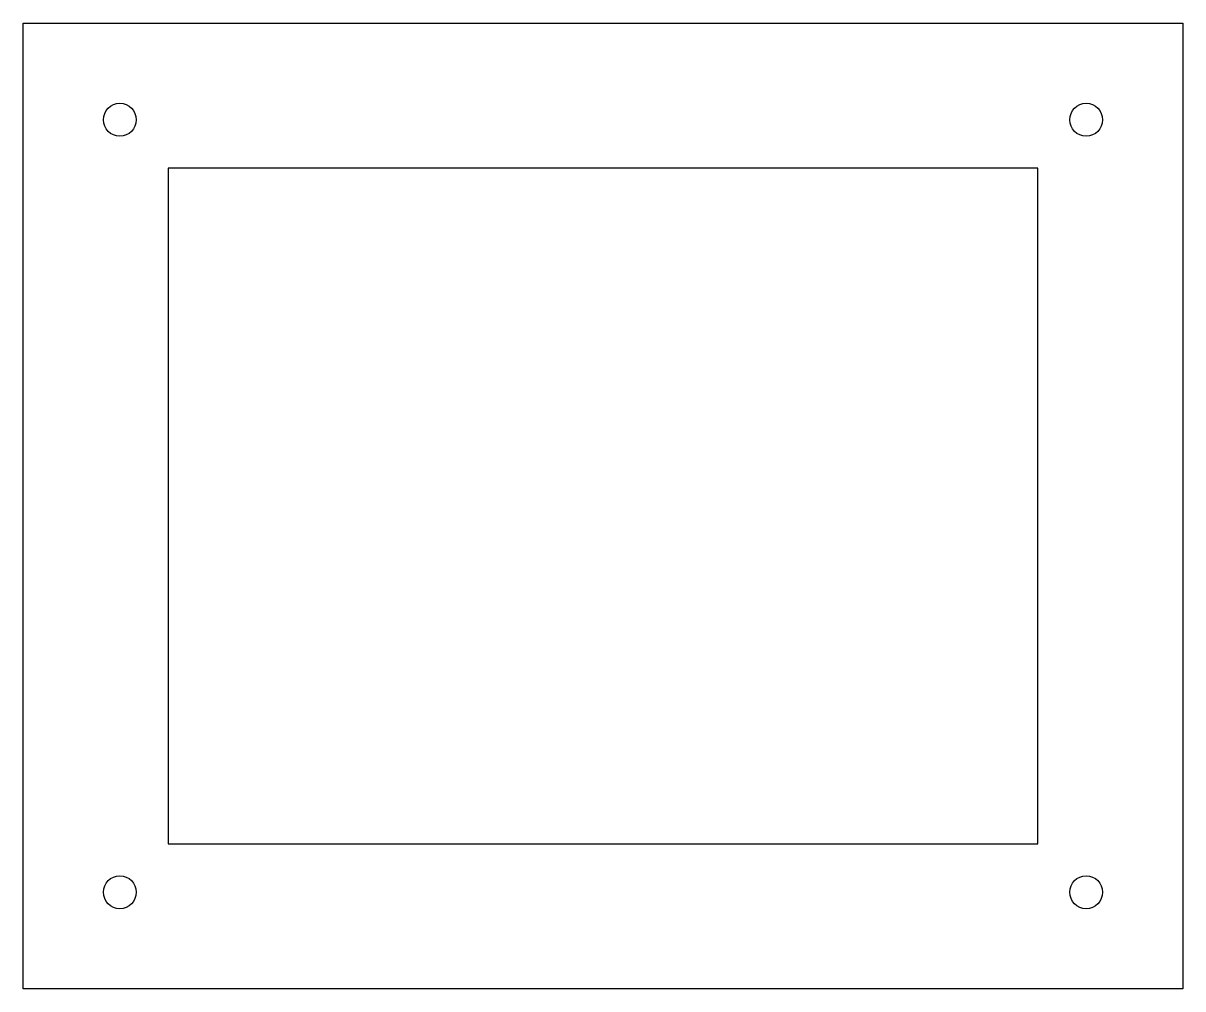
# Model space of a CAD drawing. Header units: millimetres. Extents: x -60 to 60, y -50 to 50.
import ezdxf

# ---------------------------------------------------------------- set-up
doc = ezdxf.new("R2010")
doc.units = ezdxf.units.MM

msp = doc.modelspace()

# ---------------------------------------------------------------- linework, layer by layer
for p, q in [((-60, -50), (-60, 50)), ((-60, 50), (60, 50)), ((60, 50), (60, -50)), ((-45, 35), (-45, -35)), ((45, 35), (-45, 35)), ((45, -35), (45, 35)), ((-45, -35), (45, -35)), ((60, -50), (-60, -50))]:
    msp.add_line(p, q)
for centre in [(-50, 40), (50, 40), (-50, -40), (50, -40)]:
    msp.add_circle(centre, 1.7)

doc.saveas('drawing.dxf')
